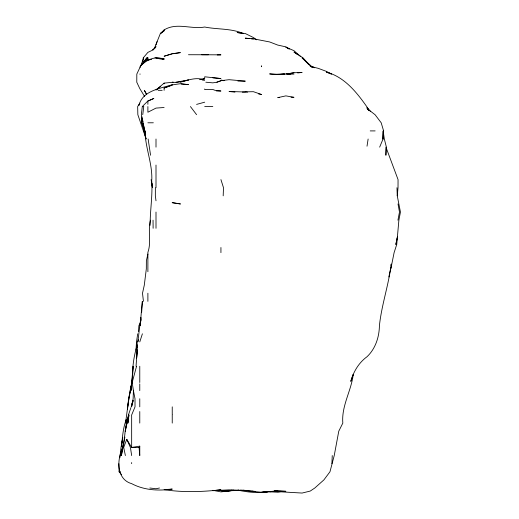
<?xml version="1.0" encoding="UTF-8"?>
<svg xmlns="http://www.w3.org/2000/svg" width="519" height="519" viewBox="0 0 519 519"><rect width="100%" height="100%" fill="white"/><g stroke="black" fill="none" stroke-linecap="round" stroke-linejoin="round"><path stroke-width="0.78" d="M155.363 187.716L155.35 195.832L156.005 200.782M150.426 221.652L150.465 220.179C147.662 230.793 151.593 241.925 147.889 252.403L147.889 271.697M140.558 321.261L142.258 301.338M136.555 366.265L132.17 382.497L133.422 390.619L133.136 398.735L131.657 406.455L133.13 401.051M119.87 457.758L120.992 447.43L122.756 437.783L121.394 446.69C122.581 437.42 122.854 428.175 126.351 419.391L125.546 423.082L128.803 398.735L131.482 384.929L130.107 390.619M223.183 195.832L223.494 187.716L220.932 179.6M141.94 116.885L141.7 122.789L145.573 134.59M331.901 463.662L332.257 455.546M382.814 139.021L383.256 130.905L383.593 130.905L381.199 122.789L375.14 114.777L367.017 108.465L368.724 110.158M141.953 118.358L141.7 122.789L145.58 133.857M136.004 350.033L136.497 341.917L137.717 333.801M136.049 366.265L137.204 350.033L137.107 341.917M138.463 331.589L138.884 325.685L140.474 322.208M140.772 321.261L140.889 319.788M131.657 382.691L131.015 390.619L131.657 383.009L130.36 390.619L131.495 385.066M142.466 301.338L141.635 312.406M280.695 491.305L277.743 491.655L302.09 493.05L310.213 491.078L314.799 488.009L323.895 479.893L329.967 471.777L334.236 455.546L338.771 431.198L342.825 423.082C341.34 405.91 351.305 390.904 353.251 374.381L350.786 381.361C353.53 371.604 358.752 362.794 367.017 356.728C375.445 348.82 379.259 337.013 379.415 325.685C381.595 304.828 388.737 284.84 391.235 264.054L391.099 265.657M388.835 276.99L390.963 267.266M390.833 268.874L394.103 252.643L396.724 244.527L398.884 220.179L400.441 212.063L397.262 195.832L398.021 187.716L398.054 179.6L385.935 147.137L385.896 155.252L386.396 147.137L384.326 139.021L383.256 131.709M142.887 61.547L143.263 57.862L147.889 52.38L153.39 49.746L152.67 49.746L156.005 46.684L154.688 48.52M131.677 382.497L133.13 366.265L132.65 374.381C132.566 364.377 134.356 354.419 137.269 344.869M140.188 325.685L140.428 323.473L139.942 325.685M140.902 319.049L140.668 321.261L140.876 317.57L139.851 325.685M148.551 100.887L153.851 98.441L147.889 100.984L142.303 106.557L141.33 114.673L145.592 135.329M142.751 114.673L143.75 106.557L142.303 106.557M130.807 389.14L132.624 375.86M367.017 146.202L368.127 139.021M139.773 326.25L137.84 341.917L138.365 339.705M131.268 386.623L131.528 385.02M123.541 445.464C125.105 435.759 124.865 425.794 128.401 416.439M126.889 423.082L128.024 418.651L125.267 431.198L128.42 414.966L130.957 407.584M397.937 220.179L399.487 212.063L398.021 203.948M132.098 380.284L131.657 383.645M131.768 383.645L132.001 382.497M147.889 254.089L146.371 260.759L146.319 268.874L144.301 285.106L142.504 293.222L143.439 301.338M140.124 325.685L140.467 324.213M124.884 437.095L122.497 447.43L123.275 445.555L122.393 447.43L120.512 455.546L122.127 450.382M131.657 404.93L133.039 400.279L131.21 406.851M139.053 105.013C142.809 90.566 160.241 88.587 172.237 84.688M139.773 341.917L142.394 333.801M154.124 49.039L160.365 33.514L164.121 30.764L164.121 29.92C176.739 22.135 191.102 29.544 204.7 27.02C217.467 29.596 231.143 28.26 243.255 33.514L237.164 32.548L245.286 33.527L253.402 37.53L256.704 39.807M156.005 44.868L157.088 41.63M139.053 105.208L139.773 103.19L137.665 106.557L137.84 114.673L146.163 139.021L143.873 130.905M140.714 65.978L143.705 57.862L143.263 57.862M122.776 448.163C116.587 459.652 116.548 479.465 131.657 483.65C144.12 490.28 158.503 491.045 172.237 489.08L164.121 489.651C182.928 492.563 202.06 491.895 220.932 489.793L212.816 490.689L229.048 489.852L245.286 490.461L241.595 490.196M131.657 415.472L131.657 447.43L139.773 446.145L139.073 447.43L131.657 447.43L126.759 439.314L123.684 447.43L125.384 455.546M131.657 414.966L135.024 406.851L135.011 398.735L133.422 390.619M379.655 147.137L383.028 139.021L383.256 130.905L383.256 139.021M158.957 58.686L164.121 59.614C155.726 55.261 146.592 59.743 140.636 65.978L140.059 67.198L140.487 65.978L147.889 58.77L147.889 57.862L146.864 57.862L140.506 65.978L147.889 58.77M140.63 65.978L136.815 74.094L136.776 82.21L139.773 88.567L144.574 96.411M141.187 65.349L146.864 57.862L147.889 57.862M160.365 33.514L164.121 29.92M173.125 82.21L164.121 83.131L156.005 89.969L160.377 86.654M160.656 33.514L164.121 30.764M201.748 79.705L203.961 78.797M164.121 90.325L164.121 88.016L172.237 84.895L180.359 83.708L188.475 84.623L181.092 83.968M205.835 82.21L212.816 82.852L216.884 82.21L220.932 80.679L229.048 79.686L245.286 81.152L237.903 81.074M164.121 88.016L172.237 85.161M216.884 82.21L220.932 80.834M172.237 82.21C183.298 83.572 193.639 75.502 204.7 80.075L202.488 80.16M238.643 490.092L237.164 490.552L229.048 490.727L231.999 490.131M172.237 53.846L164.121 56.214L172.237 53.723L180.359 52.62L172.976 53.736M180.359 82.21L188.475 79.984L176.051 82.21M233.479 490.092L229.048 491.305L220.932 490.747L228.315 490.903M196.584 104.403L204.7 102.191M199.536 79.699L204.7 78.499L204.7 76.793L220.932 78.531L212.816 77.824M151.58 59.322L147.889 60.146L147.889 59.237M159.482 488.009L156.005 488.755L149.803 488.009M280.695 491.662L277.743 492.22L269.633 491.824M286.65 73.97L293.975 72.751L302.09 72.413L297.666 72.958M286.598 73.97L293.975 72.751M228.315 491.006L220.932 491.895L212.816 490.332M271.106 491.746L261.518 492.259L240.115 490.163M268.161 491.727C258.079 493.413 247.835 492.207 237.903 490.17M277.743 490.857L274.058 491.032L285.859 491.298L277.743 490.851L261.518 492.246L267.421 491.753M201.748 54.748L220.932 54.845L217.24 54.975M287.338 73.97L289.55 73.782M279.216 97.533L277.743 97.65L285.859 95.872L293.975 97.319L291.023 97.209M164.121 107.498L156.005 108.095L147.889 112.221L147.889 106.557M277.016 74.444L269.633 73.912C276.711 74.794 283.75 73.562 290.815 74.094M278.547 74.477L284.996 74.133M278.482 74.477L284.386 74.172M242.334 92.123L245.286 91.986L229.048 91.493L234.951 92.116M277.743 74.379L284.386 74.152M188.475 54.735L208.391 54.761M154.934 57.862L156.9 57.862M139.773 74.094L140.24 74.094M287.98 74.094L293.975 74.094M158.133 90.325L162.162 90.325M216.507 91.013L220.932 91.007L215.015 90.325L212.816 89.482L204.7 89.521L204.7 89.002M204.7 106.557L212.816 106.557M147.889 122.789L153.339 122.789M370.222 130.905L375.14 130.905M118.838 463.662L119.091 471.777L120.272 471.777M255.614 491.448L243.067 490.144M156.744 58.336L160.436 58.388M161.909 58.407L164.121 58.439L156.744 58.18M224.623 80.458L220.932 80.198L223.884 80.717M249.71 38.64L245.286 38.166L253.402 38.795L269.633 41.948L277.743 45.075L285.859 46.859L289.167 48.916M251.183 38.795L253.402 39.035M247.498 92.161L245.286 91.844L253.402 91.694L261.518 94.49L258.566 93.945M314.637 67.768L310.213 66.283L318.329 68.372L326.445 71.395L331.485 74.094L326.445 72.16C344.214 76.767 356.585 92.168 366.706 106.557L369.022 110.56M310.213 65.978L314.637 67.626M289.167 49.007L285.859 47.164L293.975 50.68L300.352 56.318M310.836 66.426L312.081 67.321M297.724 54.722L293.975 52.03L303.051 57.862L309.7 65.394M312.749 67.431L302.09 57.862L308.584 64.35M370.657 111.676L367.017 107.485L368.218 109.444M119.091 471.777L121.563 474.651M190.428 106.557L196.584 114.673M146.708 94.471L144.347 90.325L146.475 94.289M126.759 439.314L130.418 447.43L131.657 455.546M143.212 123.522L145.664 134.59L145.015 130.905C145.21 147.474 152.327 162.979 151.82 179.6M150.568 155.252L148.129 139.021M151.12 179.6L152.424 187.716L152.015 183.291M142.783 120.577L142.978 122.049M139.073 447.43L139.773 455.546L139.773 446.145M150.114 225.343C150.062 210.351 152.774 195.391 151.704 180.34M396.977 187.716L397.262 195.832M153.04 220.179L153.124 228.295M220.932 247.498L220.932 252.643M172.237 406.851L172.237 414.584M172.237 414.966L172.237 423.082M164.121 83.131L164.121 83.806M156.005 139.021L156.005 147.137M156.005 165.068L156.005 187.716M156.005 212.063L156.005 228.295M147.889 100.984L147.889 104.325M147.889 293.222L147.889 301.338M139.773 366.265L139.773 382.497M139.773 383.872L139.773 390.619M139.773 398.735L139.773 406.851M139.773 411.535L139.773 423.082M131.657 462.565L131.657 463.662M127.635 406.851L127.564 409.063L128.556 398.735L130.308 390.619L127.635 406.851M137.172 350.033L136.627 358.149L137.204 350.033M128.907 414.966L127.934 423.082L128.92 414.966M122.828 447.43L121.388 455.546L122.893 447.43M397.522 236.411L395.848 244.527L397.548 236.411M137.217 346.348L136.588 348.56L137.224 346.348M261.518 65.978L261.518 66.692L261.518 65.978M180.359 203.948L172.237 202.669L180.359 203.948M255.614 491.525L251.923 491.259L255.614 491.499"/></g></svg>
